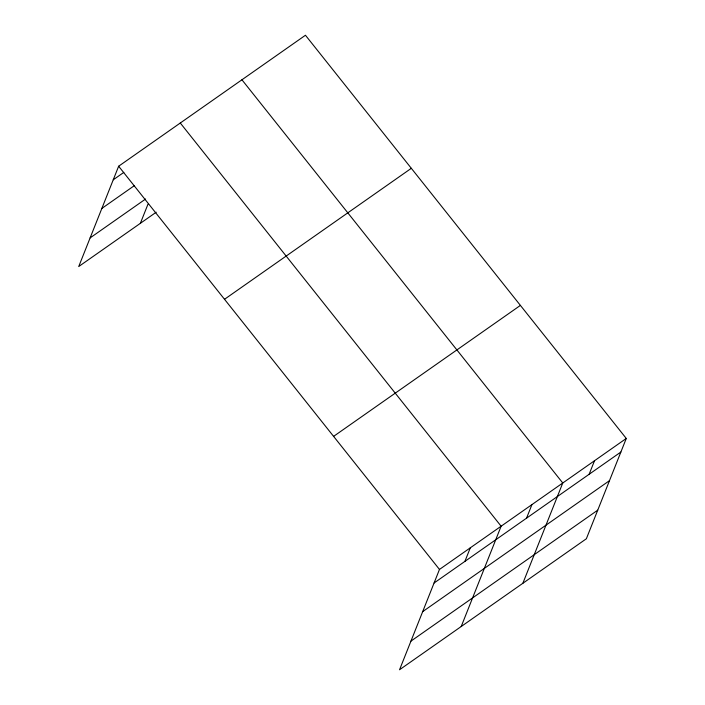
<?xml version="1.0" encoding="UTF-8"?>
<svg xmlns="http://www.w3.org/2000/svg" width="705" height="705" viewBox="0 0 705 705"><rect width="100%" height="100%" fill="white"/><g stroke="black" fill="none" stroke-linecap="round" stroke-linejoin="round"><path stroke-width="1.06" d="M626.278 438.457L439.471 569.437L399.55 669.75L586.357 538.77L626.278 438.457L305.45 35.25L118.643 166.23L78.722 266.543L156.219 212.205M140.365 223.326L147.962 204.238M464.895 561.4L470.297 547.82M461.202 626.525L501.123 526.212L180.286 123.005M526.538 518.175L531.94 504.595M522.846 583.299L562.766 482.987L241.93 79.78M589.116 474.298L594.526 460.717M113.241 179.81L123.807 172.399M101.846 208.433L134.435 185.582M90.108 237.92L145.591 199.022M224.516 299.29L411.323 168.31M333.597 436.377L520.405 305.397M434.068 583.009L620.876 452.028M422.683 611.632L609.481 480.651M410.945 641.127L597.752 510.147M118.643 166.23L439.471 569.437"/></g></svg>
